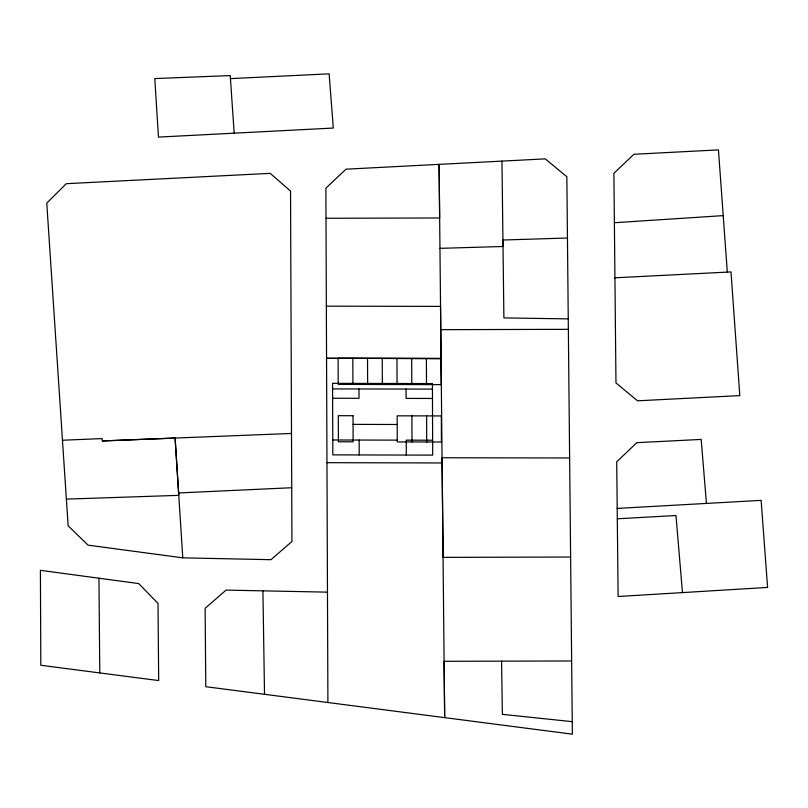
<?xml version="1.0" encoding="UTF-8"?>
<svg xmlns="http://www.w3.org/2000/svg" width="808" height="808" viewBox="0 0 808 808"><rect width="100%" height="100%" fill="white"/><g stroke="black" fill="none" stroke-linecap="round" stroke-linejoin="round"><path stroke-width="1.21" d="M614.383 222.735L723.21 215.615M617.211 508.414L761.126 500.364L767.6 587.426L618.11 596.506L616.716 461.812L636.825 442.673L701.162 439.421L706.445 503.435M617.312 518.797L675.983 515.514L682.457 592.567M614.928 277.8L730.987 271.922L739.815 395.597L637.512 400.819L615.969 382.901L613.898 173.276L633.916 154.278L718.443 149.894L727.311 272.084M230.442 78.618L329.129 73.831L333.3 128.048L158.479 137.097L154.772 78.578L230.23 75.578L234.179 133.189M178.618 492.951L291.749 487.729M62.448 440.229L102.151 438.593L102.353 440.946L291.526 433.452M102.353 440.946L175.104 438.057L182.77 557.843L270.993 559.692L291.94 541.471L290.537 191.082L270.215 173.356L66.276 183.689L46.763 203.131L68.135 525.796L88.032 545.137L182.77 557.843M66.387 499.112L178.75 495.354L175.104 438.057M327.907 702.505L325.887 188.173L345.965 169.185L545.238 158.873L566.852 176.74L567.458 238.017L502.94 240.016L503.889 317.908L568.246 318.887L572.377 734.169L205.787 686.699L205.121 608.323L226.068 590.103L327.462 592.153M439.966 248.349L503.02 246.491L501.96 161.115M326.028 218.261L439.633 217.978L439.118 164.337L444.663 717.645L444.117 661.308L571.67 660.974M440.794 329.664L568.398 329.341M570.64 557.035L443.097 557.369L442.047 457.762L569.64 457.974M326.361 306.161L440.532 306.394L441.219 384.628L338.209 384.386L338.108 358.298L441.118 358.54L326.563 358.318L441.118 358.5M332.583 388.911L432.442 389.113M332.623 398.243L359.005 398.304L358.974 388.961M432.472 398.475L406.091 398.415L406.06 389.062M353.066 424.372L397.213 424.483M332.775 439.976L397.273 440.138M432.623 440.219L406.242 440.158L406.303 455.045M326.967 462.681L442.097 462.964M572.266 721.665L502.374 714.343L501.586 661.156M98.95 578.225L138.683 583.568L158.014 603.364L158.671 680.568L40.814 665.267L40.4 570.317L98.95 578.225L99.778 672.923M262.923 590.82L264.519 694.314M567.458 238.017L568.246 318.887M426.402 358.51L426.503 384.598M426.614 415.898L426.705 441.986M411.686 358.469L411.787 384.558M411.898 415.868L411.989 441.946M396.97 358.439L397.071 384.527M382.255 358.399L382.356 384.487M367.539 358.368L367.64 384.457M359.156 440.047L359.207 454.934M352.823 358.338L352.924 384.416M432.421 383.588L332.563 383.346L332.825 454.874L432.684 455.116L432.421 383.588M353.035 415.726L338.32 415.686L338.411 441.774L353.126 441.804L353.035 415.726M441.33 415.938L397.183 415.827L397.273 441.915L441.421 442.016L441.33 415.938"/></g></svg>
